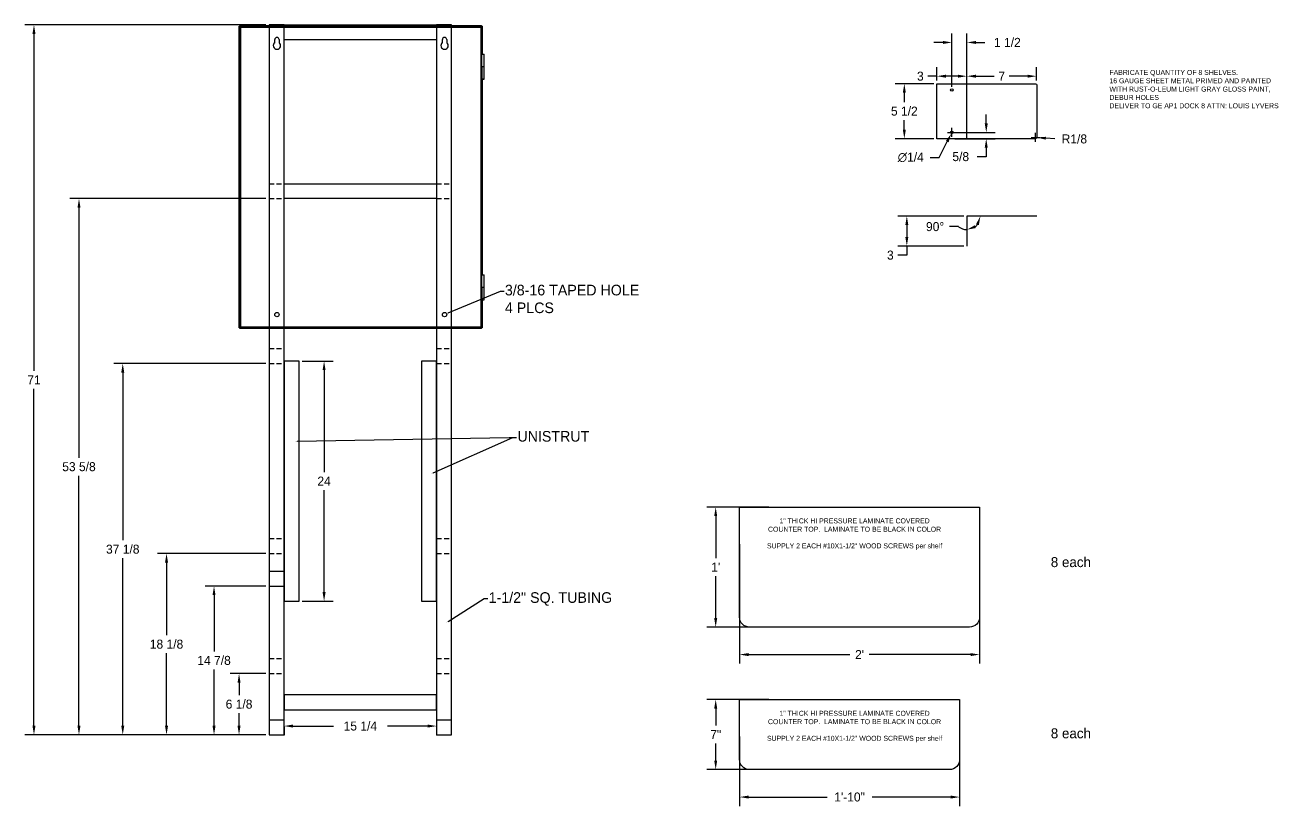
# Model space of a CAD drawing. Header units: inches. Extents: x -342 to -142, y -49 to 53.
# Drawn here: x -266.3 to -141.5, y -42.5 to 35.6 of the extents above; entities that cross this region are included whole.
import ezdxf
from ezdxf import colors
from ezdxf.entities.mleader import LeaderData, LeaderLine
from ezdxf.math import Vec2, Vec3

# ---------------------------------------------------------------- set-up
doc = ezdxf.new("R2010")
doc.units = ezdxf.units.IN
doc.header["$MEASUREMENT"] = 0
doc.linetypes.add('DASHED', pattern=[0.75, 0.5, -0.25])
doc.layers.get('DEFPOINTS').update_dxf_attribs({"linetype": 'CONTINUOUS'})
for name, color, linetype in [('CABINET', 6, 'CONTINUOUS'), ('COM43429', 7, 'CONTINUOUS'), ('COM43482', 7, 'CONTINUOUS'), ('COM48676', 7, 'CONTINUOUS'), ('DASH', 3, 'DASHED'), ('HNG10680', 7, 'CONTINUOUS'), ('HNG10680-FM', 7, 'CONTINUOUS'), ('SCS18593', 7, 'CONTINUOUS'), ('WIRE', 1, 'CONTINUOUS')]:
    doc.layers.add(name, color=color, linetype=linetype)
doc.dimstyles.get("Standard").update_dxf_attribs({"dimtxt": 0.18, "dimasz": 0.18, "dimexe": 0.18, "dimexo": 0.0625, "dimgap": 0.09, "dimtad": 0, "dimtih": 1, "dimtoh": 1, "dimdec": 4, "dimzin": 0, "dimdsep": 46, "dimtxsty": 'Standard', "dimcen": 0.09, "dimadec": 0, "dimazin": 0, "dimtfac": 1, "dimtdec": 4, "dimtofl": 0, "dimtmove": 0, "dimatfit": 3, "dimfxl": 1, "dimtolj": 1, "dimtzin": 0, "dimarcsym": 0})

# ---------------------------------------------------------------- blocks, each defined once
blk = doc.blocks.new('*D7')
at = {"layer": 'CABINET', "color": 0, "lineweight": -2}
for p, q in [((-238.5625, 2), (-235.475, 2)), ((-236.375, 1.1), (-236.375, -9.1)), ((-236.375, -21.1), (-236.375, -10.9)), ((-238.5625, -22), (-235.475, -22))]:
    blk.add_line(p, q, dxfattribs=at)
at = {"layer": 'CABINET', "color": 0}
for points in [[(-236.525, 1.1), (-236.225, 1.1), (-236.375, 2)], [(-236.525, -21.1), (-236.225, -21.1), (-236.375, -22)]]:
    blk.add_solid(points, dxfattribs=at)
at = {"layer": 'DEFPOINTS', "color": 0}
for p in [(-238.875, 2), (-238.875, -22), (-236.375, -22)]:
    blk.add_point(p, dxfattribs=at)
at = {"layer": 'CABINET', "color": 0, "insert": (-236.375, -10), "char_height": 0.9, "attachment_point": 5}
blk.add_mtext('\\A1;24', dxfattribs=at)
blk = doc.blocks.new('*D8')
at = {"layer": 'CABINET', "color": 0, "lineweight": -2}
for p, q in [((-240.375, -34.5625), (-240.375, -35.4)), ((-239.475, -34.5), (-235.45, -34.5)), ((-226.025, -34.5), (-230.05, -34.5)), ((-225.125, -34.5625), (-225.125, -35.4))]:
    blk.add_line(p, q, dxfattribs=at)
at = {"layer": 'CABINET', "color": 0}
for points in [[(-239.475, -34.35), (-239.475, -34.65), (-240.375, -34.5)], [(-226.025, -34.35), (-226.025, -34.65), (-225.125, -34.5)]]:
    blk.add_solid(points, dxfattribs=at)
at = {"layer": 'DEFPOINTS', "color": 0}
for p in [(-240.375, -34.25), (-225.125, -34.25), (-225.125, -34.5)]:
    blk.add_point(p, dxfattribs=at)
at = {"layer": 'CABINET', "color": 0, "insert": (-232.75, -34.5), "char_height": 0.9, "attachment_point": 5}
blk.add_mtext('\\A1;15 1/4', dxfattribs=at)
blk = doc.blocks.new('*D9')
at = {"layer": 'CABINET', "color": 0, "lineweight": -2}
for p, q in [((-242.1875, -29.25), (-245.775, -29.25)), ((-244.875, -30.15), (-244.875, -31.4125)), ((-244.875, -34.475), (-244.875, -33.2125)), ((-242.1875, -35.375), (-245.775, -35.375))]:
    blk.add_line(p, q, dxfattribs=at)
at = {"layer": 'CABINET', "color": 0}
for points in [[(-245.025, -30.15), (-244.725, -30.15), (-244.875, -29.25)], [(-245.025, -34.475), (-244.725, -34.475), (-244.875, -35.375)]]:
    blk.add_solid(points, dxfattribs=at)
at = {"layer": 'DEFPOINTS', "color": 0}
for p in [(-244.875, -29.25), (-241.875, -29.25), (-241.875, -35.375)]:
    blk.add_point(p, dxfattribs=at)
at = {"layer": 'CABINET', "color": 0, "insert": (-244.875, -32.3125), "char_height": 0.9, "attachment_point": 5}
blk.add_mtext('\\A1;6 1/8', dxfattribs=at)
blk = doc.blocks.new('*D10')
at = {"layer": 'CABINET', "color": 0, "lineweight": -2}
for p, q in [((-242.1875, -20.5), (-248.275, -20.5)), ((-247.375, -21.4), (-247.375, -27.0375)), ((-247.375, -34.475), (-247.375, -28.8375)), ((-242.1875, -35.375), (-248.275, -35.375))]:
    blk.add_line(p, q, dxfattribs=at)
at = {"layer": 'CABINET', "color": 0}
for points in [[(-247.525, -21.4), (-247.225, -21.4), (-247.375, -20.5)], [(-247.525, -34.475), (-247.225, -34.475), (-247.375, -35.375)]]:
    blk.add_solid(points, dxfattribs=at)
at = {"layer": 'DEFPOINTS', "color": 0}
for p in [(-247.375, -20.5), (-241.875, -20.5), (-241.875, -35.375)]:
    blk.add_point(p, dxfattribs=at)
at = {"layer": 'CABINET', "color": 0, "insert": (-247.375, -27.9375), "char_height": 0.9, "attachment_point": 5}
blk.add_mtext('\\A1;14 7/8', dxfattribs=at)
blk = doc.blocks.new('*D11')
at = {"layer": 'CABINET', "color": 0, "lineweight": -2}
for p, q in [((-242.1875, -17.25), (-253.025, -17.25)), ((-252.125, -18.15), (-252.125, -25.4125)), ((-252.125, -34.475), (-252.125, -27.2125)), ((-242.1875, -35.375), (-253.025, -35.375))]:
    blk.add_line(p, q, dxfattribs=at)
at = {"layer": 'CABINET', "color": 0}
for points in [[(-252.275, -18.15), (-251.975, -18.15), (-252.125, -17.25)], [(-252.275, -34.475), (-251.975, -34.475), (-252.125, -35.375)]]:
    blk.add_solid(points, dxfattribs=at)
at = {"layer": 'DEFPOINTS', "color": 0}
for p in [(-252.125, -17.25), (-241.875, -17.25), (-241.875, -35.375)]:
    blk.add_point(p, dxfattribs=at)
at = {"layer": 'CABINET', "color": 0, "insert": (-252.125, -26.3125), "char_height": 0.9, "attachment_point": 5}
blk.add_mtext('\\A1;18 1/8', dxfattribs=at)
blk = doc.blocks.new('*D12')
at = {"layer": 'CABINET', "color": 0, "lineweight": -2}
for p, q in [((-242.1875, 1.75), (-257.4, 1.75)), ((-256.5, 0.85), (-256.5, -15.9125)), ((-256.5, -34.475), (-256.5, -17.7125)), ((-242.1875, -35.375), (-257.4, -35.375))]:
    blk.add_line(p, q, dxfattribs=at)
at = {"layer": 'CABINET', "color": 0}
for points in [[(-256.65, 0.85), (-256.35, 0.85), (-256.5, 1.75)], [(-256.65, -34.475), (-256.35, -34.475), (-256.5, -35.375)]]:
    blk.add_solid(points, dxfattribs=at)
at = {"layer": 'DEFPOINTS', "color": 0}
for p in [(-256.5, 1.75), (-241.875, 1.75), (-241.875, -35.375)]:
    blk.add_point(p, dxfattribs=at)
at = {"layer": 'CABINET', "color": 0, "insert": (-256.5, -16.8125), "char_height": 0.9, "attachment_point": 5}
blk.add_mtext('\\A1;37 1/8', dxfattribs=at)
blk = doc.blocks.new('*D13')
at = {"layer": 'CABINET', "color": 0, "lineweight": -2}
for p, q in [((-242.1875, 18.25), (-261.775, 18.25)), ((-260.875, 17.35), (-260.875, -7.6625)), ((-260.875, -34.475), (-260.875, -9.4625)), ((-242.1875, -35.375), (-261.775, -35.375))]:
    blk.add_line(p, q, dxfattribs=at)
at = {"layer": 'CABINET', "color": 0}
for points in [[(-261.025, 17.35), (-260.725, 17.35), (-260.875, 18.25)], [(-261.025, -34.475), (-260.725, -34.475), (-260.875, -35.375)]]:
    blk.add_solid(points, dxfattribs=at)
at = {"layer": 'DEFPOINTS', "color": 0}
for p in [(-260.875, 18.25), (-241.875, 18.25), (-241.875, -35.375)]:
    blk.add_point(p, dxfattribs=at)
at = {"layer": 'CABINET', "color": 0, "insert": (-260.875, -8.5625), "char_height": 0.9, "attachment_point": 5}
blk.add_mtext('\\A1;53 5/8', dxfattribs=at)
blk = doc.blocks.new('*D14')
at = {"layer": 'CABINET', "color": 0, "lineweight": -2}
for p, q in [((-242.1875, 35.625), (-266.275, 35.625)), ((-265.375, 34.725), (-265.375, 1.025)), ((-265.375, -34.475), (-265.375, -0.775)), ((-242.1875, -35.375), (-266.275, -35.375))]:
    blk.add_line(p, q, dxfattribs=at)
at = {"layer": 'CABINET', "color": 0}
for points in [[(-265.525, 34.725), (-265.225, 34.725), (-265.375, 35.625)], [(-265.525, -34.475), (-265.225, -34.475), (-265.375, -35.375)]]:
    blk.add_solid(points, dxfattribs=at)
at = {"layer": 'DEFPOINTS', "color": 0}
for p in [(-265.375, 35.625), (-241.875, 35.625), (-241.875, -35.375)]:
    blk.add_point(p, dxfattribs=at)
at = {"layer": 'CABINET', "color": 0, "insert": (-265.375, 0.125), "char_height": 0.9, "attachment_point": 5}
blk.add_mtext('\\A1;71', dxfattribs=at)
blk = doc.blocks.new('*D20')
at = {"layer": 'DEFPOINTS', "color": 0}
for p in [(-191.6, -31.85), (-197.23, -38.85), (-191.6, -38.85)]:
    blk.add_point(p, dxfattribs=at)
at = {"layer": 'WIRE', "color": 0, "lineweight": -2}
for p, q in [((-191.91, -31.85), (-198.13, -31.85)), ((-197.23, -32.75), (-197.23, -34.45)), ((-197.23, -37.95), (-197.23, -36.25)), ((-191.91, -38.85), (-198.13, -38.85))]:
    blk.add_line(p, q, dxfattribs=at)
at = {"layer": 'WIRE', "color": 0}
for points in [[(-197.38, -32.75), (-197.08, -32.75), (-197.23, -31.85)], [(-197.38, -37.95), (-197.08, -37.95), (-197.23, -38.85)]]:
    blk.add_solid(points, dxfattribs=at)
at = {"layer": 'WIRE', "color": 0, "insert": (-197.23, -35.35), "char_height": 0.9, "attachment_point": 5}
blk.add_mtext('\\A1;7"', dxfattribs=at)
blk = doc.blocks.new('*D21')
at = {"layer": 'DEFPOINTS', "color": 0}
for p in [(-194.85, -35.23), (-172.85, -35.23), (-172.85, -41.6)]:
    blk.add_point(p, dxfattribs=at)
at = {"layer": 'WIRE', "color": 0, "lineweight": -2}
for p, q in [((-194.85, -35.54), (-194.85, -42.5)), ((-172.85, -35.54), (-172.85, -42.5)), ((-193.95, -41.6), (-186.1, -41.6)), ((-173.75, -41.6), (-181.6, -41.6))]:
    blk.add_line(p, q, dxfattribs=at)
at = {"layer": 'WIRE', "color": 0}
for points in [[(-193.95, -41.45), (-193.95, -41.75), (-194.85, -41.6)], [(-173.75, -41.45), (-173.75, -41.75), (-172.85, -41.6)]]:
    blk.add_solid(points, dxfattribs=at)
at = {"layer": 'WIRE', "color": 0, "insert": (-183.85, -41.6), "char_height": 0.9, "attachment_point": 5}
blk.add_mtext('\\A1;1\'-10"', dxfattribs=at)
blk = doc.blocks.new('*D22')
at = {"layer": 'DEFPOINTS', "color": 0}
for p in [(-191.6, -12.6), (-197.23, -24.6), (-191.6, -24.6)]:
    blk.add_point(p, dxfattribs=at)
at = {"layer": 'WIRE', "color": 0, "lineweight": -2}
for p, q in [((-191.91, -12.6), (-198.13, -12.6)), ((-197.23, -13.5), (-197.23, -17.7)), ((-197.23, -23.7), (-197.23, -19.5)), ((-191.91, -24.6), (-198.13, -24.6))]:
    blk.add_line(p, q, dxfattribs=at)
at = {"layer": 'WIRE', "color": 0}
for points in [[(-197.38, -13.5), (-197.08, -13.5), (-197.23, -12.6)], [(-197.38, -23.7), (-197.08, -23.7), (-197.23, -24.6)]]:
    blk.add_solid(points, dxfattribs=at)
at = {"layer": 'WIRE', "color": 0, "insert": (-197.23, -18.6), "char_height": 0.9, "attachment_point": 5}
blk.add_mtext("\\A1;1'", dxfattribs=at)
blk = doc.blocks.new('*D23')
at = {"layer": 'DEFPOINTS', "color": 0}
for p in [(-194.85, -15.98), (-170.85, -15.98), (-170.85, -27.35)]:
    blk.add_point(p, dxfattribs=at)
at = {"layer": 'WIRE', "color": 0, "lineweight": -2}
for p, q in [((-194.85, -16.29), (-194.85, -28.25)), ((-170.85, -16.29), (-170.85, -28.25)), ((-193.95, -27.35), (-183.83, -27.35)), ((-171.75, -27.35), (-181.88, -27.35))]:
    blk.add_line(p, q, dxfattribs=at)
at = {"layer": 'WIRE', "color": 0}
for points in [[(-193.95, -27.2), (-193.95, -27.5), (-194.85, -27.35)], [(-171.75, -27.2), (-171.75, -27.5), (-170.85, -27.35)]]:
    blk.add_solid(points, dxfattribs=at)
at = {"layer": 'WIRE', "color": 0, "insert": (-182.85, -27.35), "char_height": 0.9, "attachment_point": 5}
blk.add_mtext("\\A1;2'", dxfattribs=at)
blk = doc.blocks.new('*D24')
at = {"layer": 'CABINET', "color": 0, "lineweight": -2}
for p, q in [((-172.12, 30.06), (-172.12, 31.4)), ((-165.16, 30.06), (-165.16, 31.4)), ((-171.22, 30.5), (-169.39, 30.5)), ((-166.06, 30.5), (-167.89, 30.5))]:
    blk.add_line(p, q, dxfattribs=at)
at = {"layer": 'CABINET', "color": 0}
for points in [[(-171.22, 30.65), (-171.22, 30.35), (-172.12, 30.5)], [(-166.06, 30.65), (-166.06, 30.35), (-165.16, 30.5)]]:
    blk.add_solid(points, dxfattribs=at)
at = {"layer": 'DEFPOINTS', "color": 0}
for p in [(-165.16, 30.5), (-172.12, 29.75), (-165.16, 29.75)]:
    blk.add_point(p, dxfattribs=at)
at = {"layer": 'CABINET', "color": 0, "insert": (-168.64, 30.5), "char_height": 0.9, "attachment_point": 5}
blk.add_mtext('\\A1;7', dxfattribs=at)
blk = doc.blocks.new('*D25')
at = {"layer": 'CABINET', "color": 0, "lineweight": -2}
for p, q in [((-175.125, 30.0625), (-175.125, 31.4)), ((-172.125, 30.0625), (-172.125, 31.4)), ((-175.125, 30.5), (-176.025, 30.5)), ((-173.025, 30.5), (-174.225, 30.5))]:
    blk.add_line(p, q, dxfattribs=at)
at = {"layer": 'CABINET', "color": 0}
for points in [[(-174.225, 30.65), (-174.225, 30.35), (-175.125, 30.5)], [(-173.025, 30.65), (-173.025, 30.35), (-172.125, 30.5)]]:
    blk.add_solid(points, dxfattribs=at)
at = {"layer": 'DEFPOINTS', "color": 0}
for p in [(-175.125, 30.5), (-175.125, 29.75), (-172.125, 29.75)]:
    blk.add_point(p, dxfattribs=at)
at = {"layer": 'CABINET', "color": 0, "insert": (-176.775, 30.5), "char_height": 0.9, "attachment_point": 5}
blk.add_mtext('\\A1;3', dxfattribs=at)
blk = doc.blocks.new('*D26')
at = {"layer": 'CABINET', "color": 0, "lineweight": -2}
for p, q in [((-175.4375, 29.75), (-179.275, 29.75)), ((-178.375, 28.85), (-178.375, 27.9)), ((-178.375, 25.15), (-178.375, 26.1)), ((-175.4375, 24.25), (-179.275, 24.25))]:
    blk.add_line(p, q, dxfattribs=at)
at = {"layer": 'CABINET', "color": 0}
for points in [[(-178.525, 28.85), (-178.225, 28.85), (-178.375, 29.75)], [(-178.525, 25.15), (-178.225, 25.15), (-178.375, 24.25)]]:
    blk.add_solid(points, dxfattribs=at)
at = {"layer": 'DEFPOINTS', "color": 0}
for p in [(-175.125, 29.75), (-178.375, 24.25), (-175.125, 24.25)]:
    blk.add_point(p, dxfattribs=at)
at = {"layer": 'CABINET', "color": 0, "insert": (-178.375, 27), "char_height": 0.9, "attachment_point": 5}
blk.add_mtext('\\A1;5 1/2', dxfattribs=at)
blk = doc.blocks.new('*D27')
at = {"layer": 'CABINET', "color": 0, "lineweight": -2}
blk.add_line((-172.97, 15.45), (-173.87, 15.45), dxfattribs=at)
for start, end in [(231.1199, 270), (308.8801, 321.1199)]:
    blk.add_arc((-172.12, 16.5), 1.35, start, end, dxfattribs=at)
at = {"layer": 'CABINET', "color": 0}
for points in [[(-171.21, 15.7), (-170.93, 15.6), (-170.77, 16.5)], [(-171.23, 15.31), (-171.33, 15.59), (-172.12, 15.15)]]:
    blk.add_solid(points, dxfattribs=at)
at = {"layer": 'DEFPOINTS', "color": 0}
for p in [(-172.12, 16.5), (-172.12, 16.5), (-165.12, 16.5), (-170.95, 15.82), (-172.12, 13.5)]:
    blk.add_point(p, dxfattribs=at)
at = {"layer": 'CABINET', "color": 0, "insert": (-175.3, 15.45), "char_height": 0.9, "attachment_point": 5}
blk.add_mtext('\\A1;90°', dxfattribs=at)
blk = doc.blocks.new('*D28')
at = {"layer": 'CABINET', "color": 0, "lineweight": -2}
for p, q in [((-165.7, 24.38), (-164.8, 24.38)), ((-165.25, 23.93), (-165.25, 24.83)), ((-163.33, 24.22), (-164.23, 24.29))]:
    blk.add_line(p, q, dxfattribs=at)
at = {"layer": 'CABINET', "color": 0}
blk.add_solid([(-164.22, 24.44), (-164.24, 24.15), (-165.13, 24.37)], dxfattribs=at)
at = {"layer": 'DEFPOINTS', "color": 0}
for p in [(-165.25, 24.38), (-165.13, 24.37)]:
    blk.add_point(p, dxfattribs=at)
at = {"layer": 'CABINET', "color": 0, "insert": (-161.38, 24.22), "char_height": 0.9, "attachment_point": 5}
blk.add_mtext('\\A1;R1/8', dxfattribs=at)
blk = doc.blocks.new('*D29')
at = {"layer": 'CABINET', "color": 0, "lineweight": -2}
for p, q in [((-173.62, 24.42), (-173.62, 25.33)), ((-174.88, 22.38), (-174.08, 23.96)), ((-174.07, 24.88), (-173.18, 24.88)), ((-175.78, 22.38), (-174.88, 22.38))]:
    blk.add_line(p, q, dxfattribs=at)
at = {"layer": 'CABINET', "color": 0}
blk.add_solid([(-174.22, 24.03), (-173.95, 23.89), (-173.68, 24.76)], dxfattribs=at)
at = {"layer": 'DEFPOINTS', "color": 0}
for p in [(-173.57, 24.99), (-173.68, 24.76)]:
    blk.add_point(p, dxfattribs=at)
at = {"layer": 'CABINET', "color": 0, "insert": (-177.73, 22.38), "char_height": 0.9, "attachment_point": 5}
blk.add_mtext('\\A1;∅1/4', dxfattribs=at)
blk = doc.blocks.new('*D31')
at = {"layer": 'CABINET', "color": 0, "lineweight": -2}
for p, q in [((-170.1875, 25.775), (-170.1875, 26.675)), ((-173.3125, 24.875), (-169.2875, 24.875)), ((-173.3125, 24.25), (-169.2875, 24.25)), ((-170.1875, 23.35), (-170.1875, 22.45)), ((-170.1875, 22.45), (-171.0875, 22.45))]:
    blk.add_line(p, q, dxfattribs=at)
at = {"layer": 'CABINET', "color": 0}
for points in [[(-170.3375, 25.775), (-170.0375, 25.775), (-170.1875, 24.875)], [(-170.3375, 23.35), (-170.0375, 23.35), (-170.1875, 24.25)]]:
    blk.add_solid(points, dxfattribs=at)
at = {"layer": 'DEFPOINTS', "color": 0}
for p in [(-173.625, 24.875), (-173.625, 24.25), (-170.1875, 24.25)]:
    blk.add_point(p, dxfattribs=at)
at = {"layer": 'CABINET', "color": 0, "insert": (-172.7375, 22.45), "char_height": 0.9, "attachment_point": 5}
blk.add_mtext('\\A1;5/8', dxfattribs=at)
blk = doc.blocks.new('*D32')
at = {"layer": 'CABINET', "color": 0, "lineweight": -2}
for p, q in [((-174.525, 33.875), (-175.425, 33.875)), ((-173.625, 29.4375), (-173.625, 34.775)), ((-172.125, 29.4375), (-172.125, 34.775)), ((-171.225, 33.875), (-170.325, 33.875))]:
    blk.add_line(p, q, dxfattribs=at)
at = {"layer": 'CABINET', "color": 0}
for points in [[(-174.525, 34.025), (-174.525, 33.725), (-173.625, 33.875)], [(-171.225, 34.025), (-171.225, 33.725), (-172.125, 33.875)]]:
    blk.add_solid(points, dxfattribs=at)
at = {"layer": 'DEFPOINTS', "color": 0}
for p in [(-172.125, 33.875), (-173.625, 29.125), (-172.125, 29.125)]:
    blk.add_point(p, dxfattribs=at)
at = {"layer": 'CABINET', "color": 0, "insert": (-168.075, 33.875), "char_height": 0.9, "attachment_point": 5}
blk.add_mtext('\\A1;1 1/2', dxfattribs=at)
blk = doc.blocks.new('*D33')
at = {"layer": 'CABINET', "color": 0, "lineweight": -2}
for p, q in [((-172.4375, 16.5), (-179.025, 16.5)), ((-178.125, 15.6), (-178.125, 14.4)), ((-172.4375, 13.5), (-179.025, 13.5)), ((-178.125, 12.6), (-179.025, 12.6)), ((-178.125, 13.5), (-178.125, 12.6))]:
    blk.add_line(p, q, dxfattribs=at)
at = {"layer": 'CABINET', "color": 0}
for points in [[(-178.275, 15.6), (-177.975, 15.6), (-178.125, 16.5)], [(-178.275, 14.4), (-177.975, 14.4), (-178.125, 13.5)]]:
    blk.add_solid(points, dxfattribs=at)
at = {"layer": 'DEFPOINTS', "color": 0}
for p in [(-172.125, 16.5), (-178.125, 13.5), (-172.125, 13.5)]:
    blk.add_point(p, dxfattribs=at)
at = {"layer": 'CABINET', "color": 0, "insert": (-179.775, 12.6), "char_height": 0.9, "attachment_point": 5}
blk.add_mtext('\\A1;3', dxfattribs=at)

msp = doc.modelspace()

# ---------------------------------------------------------------- linework, layer by layer
at = {"layer": 'CABINET'}
for p, q in [((-172.125, 24.25), (-172.125, 29.75)), ((-165.125, 16.5), (-172.125, 16.5)), ((-172.125, 16.5), (-172.125, 13.5)), ((-241.875, -19), (-240.375, -19)), ((-241.875, -20.5), (-240.375, -20.5)), ((-241.875, -33.875), (-240.375, -33.875)), ((-225.125, -33.875), (-223.625, -33.875))]:
    msp.add_line(p, q, dxfattribs=at)
for points in [[(-241.875, -35.375), (-240.375, -35.375), (-240.375, 35.625), (-241.875, 35.625)], [(-240.375, 35.625), (-225.125, 35.625), (-225.125, 34.125), (-240.375, 34.125)], [(-225.125, -35.375), (-223.625, -35.375), (-223.625, 35.625), (-225.125, 35.625)], [(-240.375, 19.75), (-225.125, 19.75), (-225.125, 18.25), (-240.375, 18.25)], [(-240.375, -22), (-238.875, -22), (-238.875, 2), (-240.375, 2)], [(-226.625, -22), (-225.125, -22), (-225.125, 2), (-226.625, 2)], [(-240.375, -32.875), (-225.125, -32.875), (-225.125, -31.375), (-240.375, -31.375)]]:
    msp.add_lwpolyline(points, close=True, dxfattribs=at)
msp.add_lwpolyline([(-175.125, 29.75), (-165.25, 29.75, -0.41421356), (-165.125, 29.625), (-165.125, 24.375, -0.41421356), (-165.25, 24.25), (-175.125, 24.25)], format="xyb", close=True, dxfattribs=at)
for centre in [(-173.625, 29.125), (-173.625, 24.875)]:
    msp.add_circle(centre, 0.125, dxfattribs=at)
at = {"layer": 'COM43429', "color": 7, "linetype": 'Continuous'}
for p, q in [((-244.8029, 35.49), (-244.803, 35.49)), ((-244.803, 35.49), (-244.803, 35.4899)), ((-244.053, 35.49), (-244.053, 35.406)), ((-244.71, 34.74), (-244.803, 34.74)), ((-244.71, 6.072), (-244.803, 6.072)), ((-244.803, 5.3221), (-244.803, 5.322)), ((-244.8029, 5.322), (-244.803, 5.322)), ((-244.053, 5.406), (-244.053, 5.322))]:
    msp.add_line(p, q, dxfattribs=at)
at = {"layer": 'COM43482', "color": 7, "linetype": 'Continuous'}
for p, q in [((-244.875, 35.4899), (-244.803, 35.4899)), ((-244.875, 5.3221), (-244.875, 35.4899)), ((-244.803, 5.3221), (-244.803, 35.4899)), ((-244.8029, 35.562), (-244.8029, 35.49)), ((-244.8029, 35.562), (-220.6351, 35.562)), ((-244.8029, 35.49), (-220.6351, 35.49)), ((-220.6351, 35.49), (-220.671, 35.454)), ((-220.635, 35.4899), (-220.671, 35.454)), ((-220.6351, 35.562), (-220.6351, 35.49)), ((-220.635, 35.4899), (-220.635, 32.9955)), ((-220.563, 35.4899), (-220.635, 35.4899)), ((-220.563, 35.4899), (-220.563, 32.687)), ((-220.635, 32.7235), (-220.635, 32.6872)), ((-220.635, 30.187), (-220.635, 10.625)), ((-220.563, 30.187), (-220.563, 10.625)), ((-220.635, 8.1247), (-220.635, 5.3221)), ((-220.563, 8.1247), (-220.563, 5.3221)), ((-244.875, 5.3221), (-244.803, 5.3221)), ((-220.6351, 5.322), (-244.8029, 5.322)), ((-244.8029, 5.25), (-244.8029, 5.322)), ((-220.6351, 5.25), (-244.8029, 5.25)), ((-220.635, 5.3221), (-220.671, 5.358)), ((-220.6351, 5.322), (-220.671, 5.358)), ((-220.6351, 5.25), (-220.6351, 5.322)), ((-220.563, 5.3221), (-220.635, 5.3221))]:
    msp.add_line(p, q, dxfattribs=at)
at = {"layer": 'COM48676', "color": 7, "linetype": 'Continuous'}
for p, q in [((-244.71, 35.298), (-244.71, 35.406)), ((-244.71, 35.406), (-220.71, 35.406)), ((-244.71, 5.514), (-244.71, 35.298)), ((-220.71, 35.406), (-220.71, 35.298)), ((-220.71, 35.298), (-220.71, 5.514)), ((-241.3038, 33.8489), (-241.3038, 34.156)), ((-240.8663, 34.156), (-240.8663, 33.8489)), ((-224.5538, 33.8489), (-224.5538, 34.156)), ((-224.1163, 34.156), (-224.1163, 33.8489)), ((-244.71, 5.406), (-244.71, 5.514)), ((-220.71, 5.406), (-244.71, 5.406)), ((-220.71, 5.514), (-220.71, 5.406))]:
    msp.add_line(p, q, dxfattribs=at)
for centre in [(-241.085, 6.656), (-224.335, 6.656)]:
    msp.add_circle(centre, 0.2188, dxfattribs=at)
for centre, radius, start, end in [((-241.085, 33.5542), 0.367, 126.587452, 53.412548), ((-241.085, 34.156), 0.2188, 0, 180), ((-224.335, 33.5542), 0.367, 126.587452, 53.412548), ((-224.335, 34.156), 0.2188, 0, 180)]:
    msp.add_arc(centre, radius, start, end, dxfattribs=at)
at = {"layer": 'DASH'}
for p, q in [((-241.875, 19.75), (-240.375, 19.75)), ((-225.125, 19.75), (-223.625, 19.75)), ((-241.875, 18.25), (-240.375, 18.25)), ((-225.125, 18.25), (-223.625, 18.25)), ((-241.875, 3.25), (-240.375, 3.25)), ((-225.125, 3.25), (-223.625, 3.25)), ((-241.875, 1.75), (-240.375, 1.75)), ((-225.125, 1.75), (-223.625, 1.75)), ((-241.875, -15.75), (-240.375, -15.75)), ((-225.125, -15.75), (-223.625, -15.75)), ((-241.875, -17.25), (-240.375, -17.25)), ((-225.125, -17.25), (-223.625, -17.25)), ((-241.875, -27.75), (-240.375, -27.75)), ((-225.125, -27.75), (-223.625, -27.75)), ((-241.875, -29.25), (-240.375, -29.25)), ((-225.125, -29.25), (-223.625, -29.25))]:
    msp.add_line(p, q, dxfattribs=at)
at = {"layer": 'HNG10680', "color": 7, "linetype": 'Continuous'}
for p, q in [((-220.635, 32.687), (-220.3725, 32.687)), ((-220.3725, 31.437), (-220.3725, 32.687)), ((-220.3725, 31.437), (-220.635, 31.437)), ((-220.635, 30.187), (-220.71, 30.187)), ((-220.635, 30.217), (-220.62, 30.217)), ((-220.635, 30.217), (-220.62, 30.202)), ((-220.635, 30.187), (-220.635, 30.1872)), ((-220.6053, 30.1872), (-220.605, 30.187)), ((-220.4775, 30.187), (-220.605, 30.187)), ((-220.4775, 30.187), (-220.4773, 30.1872)), ((-220.71, 10.625), (-220.3725, 10.625)), ((-220.3725, 9.375), (-220.3725, 10.625)), ((-220.3725, 9.375), (-220.635, 9.375)), ((-220.4475, 9.3747), (-220.4475, 9.375)), ((-220.635, 8.155), (-220.62, 8.155)), ((-220.635, 8.155), (-220.62, 8.14))]:
    msp.add_line(p, q, dxfattribs=at)
at = {"layer": 'HNG10680-FM', "color": 7, "linetype": 'Continuous'}
for p, q in [((-220.635, 32.6872), (-220.71, 32.6872)), ((-220.635, 32.6872), (-220.635, 30.1872)), ((-220.62, 31.4372), (-220.62, 30.1872)), ((-220.3725, 31.4372), (-220.62, 31.4372)), ((-220.3725, 30.1872), (-220.3725, 31.4372)), ((-220.635, 30.1872), (-220.71, 30.1872)), ((-220.62, 30.1872), (-220.635, 30.1872)), ((-220.62, 30.1872), (-220.3725, 30.1872)), ((-220.635, 10.6247), (-220.71, 10.6247)), ((-220.635, 10.6247), (-220.635, 8.1247)), ((-220.62, 9.3747), (-220.62, 8.1247)), ((-220.3725, 9.3747), (-220.62, 9.3747)), ((-220.3725, 8.1247), (-220.3725, 9.3747)), ((-220.635, 8.1247), (-220.71, 8.1247)), ((-220.62, 8.1247), (-220.635, 8.1247)), ((-220.62, 8.1247), (-220.3725, 8.1247))]:
    msp.add_line(p, q, dxfattribs=at)
at = {"layer": 'SCS18593', "color": 7, "linetype": 'Continuous'}
for p, q in [((-220.6655, 33.0175), (-220.6761, 33.0175)), ((-220.6761, 32.7015), (-220.6655, 32.7015)), ((-220.6123, 32.9595), (-220.6115, 32.9595)), ((-220.6, 32.8785), (-220.6123, 32.8785)), ((-220.6123, 32.8405), (-220.6, 32.8405)), ((-220.6123, 32.7595), (-220.6115, 32.7595)), ((-220.6, 32.9011), (-220.6, 32.8785)), ((-220.6, 32.8405), (-220.6, 32.8179))]:
    msp.add_line(p, q, dxfattribs=at)
for centre, radius, start, end in [((-220.6761, 32.9836), 0.0339, 90, 180), ((-220.6761, 32.7354), 0.0339, 180, 270), ((-220.6655, 33.0023), 0.0152, 54.787523, 90), ((-220.6655, 32.7167), 0.0152, 270, 305.212477), ((-220.734, 32.9052), 0.134, 23.88733, 54.787523), ((-220.734, 32.8138), 0.134, 305.212477, 336.130716)]:
    msp.add_arc(centre, radius, start, end, dxfattribs=at)
for points, knots in [([(-220.6123, 32.9595), (-220.6081, 32.9501), (-220.6049, 32.9404), (-220.6026, 32.9291), (-220.6024, 32.9278), (-220.6019, 32.9253), (-220.6017, 32.9239), (-220.6012, 32.9203), (-220.6009, 32.9179), (-220.6002, 32.9107), (-220.6, 32.9059), (-220.6, 32.9011)], [0, 0, 0, 0, 0.5, 0.5, 0.5625, 0.5625, 0.625, 0.625, 0.75, 0.75, 1, 1, 1, 1]), ([(-220.6123, 32.8785), (-220.6118, 32.8722), (-220.6115, 32.8658), (-220.6115, 32.8531), (-220.6118, 32.8468), (-220.6123, 32.8405)], [0, 0, 0, 0, 0.5, 0.5, 1, 1, 1, 1]), ([(-220.6, 32.8179), (-220.6, 32.8077), (-220.601, 32.7974), (-220.6051, 32.778), (-220.6082, 32.7686), (-220.6123, 32.7595)], [0, 0, 0, 0, 0.5, 0.5, 1, 1, 1, 1])]:
    msp.add_open_spline(points, degree=3, knots=knots, dxfattribs=at)
at = {"layer": 'WIRE'}
for points in [[(-194.85, -12.6), (-170.85, -12.6), (-170.85, -23.6, -0.41421356), (-171.85, -24.6), (-193.85, -24.6, -0.41421356), (-194.85, -23.6)], [(-194.85, -31.85), (-172.85, -31.85), (-172.85, -37.85, -0.41421356), (-173.85, -38.85), (-193.85, -38.85, -0.41421356), (-194.85, -37.85)]]:
    msp.add_lwpolyline(points, format="xyb", close=True, dxfattribs=at)

# ---------------------------------------------------------------- texts
at = {"layer": 'CABINET', "insert": (-157.875, 31.125), "char_height": 0.5, "attachment_point": 1}
msp.add_mtext_dynamic_manual_height_columns('FABRICATE QUANTITY OF 8 SHELVES.\\P16 GAUGE SHEET METAL PRIMED AND PAINTED WITH RUST-O-LEUM LIGHT GRAY GLOSS PAINT,  \\PDEBUR HOLES\\PDELIVER TO GE AP1 DOCK 8 ATTN: LOUIS LYVERS', width=16.875, gutter_width=2.5, heights=[0], dxfattribs=at)
at = {"layer": 'WIRE', "width": 17, "attachment_point": 2}
for s, insert, char_height in [('1" THICK HI PRESSURE LAMINATE COVERED COUNTER TOP.  LAMINATE TO BE BLACK IN COLOR\\P\\PSUPPLY 2 EACH #10X1-1/2" WOOD SCREWS per shelf', (-183.35, -13.725), 0.5), ('8 each', (-161.725, -17.6), 1), ('1" THICK HI PRESSURE LAMINATE COVERED COUNTER TOP.  LAMINATE TO BE BLACK IN COLOR\\P\\PSUPPLY 2 EACH #10X1-1/2" WOOD SCREWS per shelf', (-183.35, -32.975), 0.5), ('8 each', (-161.725, -34.725), 1)]:
    msp.add_mtext(s, dxfattribs=dict(at, insert=insert, char_height=char_height))

# ---------------------------------------------------------------- dimensions: what is measured, and where the dimension line sits
at = {"layer": 'CABINET'}
for base, p1, p2, picture, middle in [((-265.375, 35.625), (-241.875, -35.375), (-241.875, 35.625), '*D14', (-265.375, 0.125)), ((-178.375, 24.25), (-175.125, 29.75), (-175.125, 24.25), '*D26', (-178.375, 27)), ((-170.1875, 24.25), (-173.625, 24.875), (-173.625, 24.25), '*D31', (-172.7375, 22.45)), ((-260.875, 18.25), (-241.875, -35.375), (-241.875, 18.25), '*D13', (-260.875, -8.5625)), ((-178.125, 13.5), (-172.125, 16.5), (-172.125, 13.5), '*D33', (-179.775, 12.6)), ((-256.5, 1.75), (-241.875, -35.375), (-241.875, 1.75), '*D12', (-256.5, -16.8125)), ((-236.375, -22), (-238.875, 2), (-238.875, -22), '*D7', (-236.375, -10)), ((-252.125, -17.25), (-241.875, -35.375), (-241.875, -17.25), '*D11', (-252.125, -26.3125)), ((-247.375, -20.5), (-241.875, -35.375), (-241.875, -20.5), '*D10', (-247.375, -27.9375)), ((-244.875, -29.25), (-241.875, -35.375), (-241.875, -29.25), '*D9', (-244.875, -32.3125))]:
    dim = msp.add_linear_dim(base=base, p1=p1, p2=p2, angle=90, dimstyle='Standard', override={"dimscale": 5, "dimdec": 3, "dimlunit": 5, "dimtdec": 3, "dimfrac": 2}, dxfattribs=at)
    dim.commit()
    dim.dimension.update_dxf_attribs({"geometry": picture, "text_midpoint": middle})
for base, p1, p2, picture, middle in [((-172.125, 33.875), (-173.625, 29.125), (-172.125, 29.125), '*D32', (-168.075, 33.875)), ((-175.125, 30.5), (-172.125, 29.75), (-175.125, 29.75), '*D25', (-176.775, 30.5)), ((-165.1616, 30.5), (-172.125, 29.75), (-165.1616, 29.75), '*D24', (-168.6433, 30.5)), ((-225.125, -34.5), (-240.375, -34.25), (-225.125, -34.25), '*D8', (-232.75, -34.5))]:
    dim = msp.add_linear_dim(base=base, p1=p1, p2=p2, dimstyle='Standard', override={"dimscale": 5, "dimdec": 3, "dimlunit": 5, "dimtdec": 3, "dimfrac": 2}, dxfattribs=at)
    dim.commit()
    dim.dimension.update_dxf_attribs({"geometry": picture, "text_midpoint": middle})
dim = msp.add_diameter_dim_2p(p1=(-173.5691, 24.9868), p2=(-173.6809, 24.7632), dimstyle='Standard', override={"dimscale": 5, "dimdec": 3, "dimlunit": 5, "dimtdec": 3, "dimfrac": 2}, dxfattribs=at)
dim.commit()
dim.dimension.update_dxf_attribs({"geometry": '*D29', "text_midpoint": (-177.725, 22.375), "dimtype": 163})
dim = msp.add_radius_dim(center=(-165.25, 24.375), mpoint=(-165.1254, 24.3652), dimstyle='Standard', override={"dimscale": 5, "dimdec": 3, "dimlunit": 5, "dimtdec": 3, "dimfrac": 2}, dxfattribs=at)
dim.commit()
dim.dimension.update_dxf_attribs({"geometry": '*D28', "text_midpoint": (-163.3309, 24.2242)})
dim = msp.add_angular_dim_2l(base=(-170.9541, 15.824), line1=((-165.125, 16.5), (-172.125, 16.5)), line2=((-172.125, 16.5), (-172.125, 13.5)), dimstyle='Standard', override={"dimscale": 5, "dimdec": 3, "dimlunit": 5, "dimtdec": 3, "dimfrac": 2}, dxfattribs=at)
dim.commit()
dim.dimension.update_dxf_attribs({"geometry": '*D27', "text_midpoint": (-175.2987, 15.4475)})
at = {"layer": 'WIRE'}
for base, p1, p2, picture, middle in [((-197.225, -24.6), (-191.6, -12.6), (-191.6, -24.6), '*D22', (-197.225, -18.6)), ((-197.225, -38.85), (-191.6, -31.85), (-191.6, -38.85), '*D20', (-197.225, -35.35))]:
    dim = msp.add_linear_dim(base=base, p1=p1, p2=p2, angle=90, dimstyle='Standard', override={"dimscale": 5, "dimdec": 3, "dimlunit": 4, "dimfrac": 2}, dxfattribs=at)
    dim.commit()
    dim.dimension.update_dxf_attribs({"geometry": picture, "text_midpoint": middle})
for base, p1, p2, picture, middle in [((-170.85, -27.35), (-194.85, -15.975), (-170.85, -15.975), '*D23', (-182.85, -27.35)), ((-172.85, -41.6), (-194.85, -35.225), (-172.85, -35.225), '*D21', (-183.85, -41.6))]:
    dim = msp.add_linear_dim(base=base, p1=p1, p2=p2, dimstyle='Standard', override={"dimscale": 5, "dimdec": 3, "dimlunit": 4, "dimfrac": 2}, dxfattribs=at)
    dim.commit()
    dim.dimension.update_dxf_attribs({"geometry": picture, "text_midpoint": middle})

# ---------------------------------------------------------------- leaders
at = {"layer": 'CABINET'}
ml = msp.add_multileader_mtext('Standard', dxfattribs=at)
ml.set_content('3/8-16 TAPED HOLE\\P4 PLCS', color=256)
ml.set_leader_properties()
ml.build(insert=Vec2(0, 0))
ml.multileader.update_dxf_attribs({"text_right_attachment_type": 6, "dogleg_length": 0.36, "arrow_head_size": 0.18})
ctx = ml.context
ctx.base_point, ctx.char_height, ctx.arrow_head_size, ctx.landing_gap_size, ctx.plane_origin = Vec3(-218.39, 9), 1.0625, 0.18, 0.09, Vec3(-224.125, 6.75)
ctx.right_attachment = 6
notes = []
notes.append((ctx, [(0, (1, 1, 0), (-218.75, 9), (1, 0), 0.36, [(0, [(-224.125, 6.75)], 0, [])])]))
ctx.mtext.insert, ctx.mtext.flow_direction = Vec3(-218.3, 9.6375), 5
ml = msp.add_multileader_mtext('Standard', dxfattribs=at)
ml.set_content('UNISTRUT', color=256)
ml.set_leader_properties()
ml.build(insert=Vec2(0, 0))
ml.multileader.update_dxf_attribs({"text_right_attachment_type": 6, "dogleg_length": 0.36, "arrow_head_size": 0.18})
ctx = ml.context
ctx.base_point, ctx.char_height, ctx.arrow_head_size, ctx.landing_gap_size, ctx.plane_origin = Vec3(-217.14, -5.625), 1.0625, 0.18, 0.09, Vec3(-225.625, -9.25)
ctx.right_attachment = 6
notes.append((ctx, [(0, (1, 1, 0), (-217.5, -5.625), (1, 0), 0.36, [(0, [(-225.625, -9.25)], 0, [])])]))
ctx.mtext.insert, ctx.mtext.flow_direction = Vec3(-217.05, -4.9875), 5
ml = msp.add_multileader_mtext('Standard', dxfattribs=at)
ml.set_content('', color=256)
ml.set_leader_properties()
ml.build(insert=Vec2(0, 0))
ml.multileader.update_dxf_attribs({"text_right_attachment_type": 6, "dogleg_length": 0.36, "arrow_head_size": 0.18})
ctx = ml.context
ctx.base_point, ctx.char_height, ctx.arrow_head_size, ctx.landing_gap_size, ctx.plane_origin = Vec3(-217.515, -5.625), 1.0625, 0.18, 0.09, Vec3(-239.25, -6)
ctx.right_attachment = 6
notes.append((ctx, [(0, (1, 1, 0), (-217.875, -5.625), (1, 0), 0.36, [(0, [(-239.25, -6)], 0, [])])]))
ctx.mtext.insert, ctx.mtext.flow_direction = Vec3(-217.425, -5.0938), 5
ml = msp.add_multileader_mtext('Standard', dxfattribs=at)
ml.set_content('1-1/2" SQ. TUBING', color=256)
ml.set_leader_properties()
ml.build(insert=Vec2(0, 0))
ml.multileader.update_dxf_attribs({"text_right_attachment_type": 6, "dogleg_length": 0.36, "arrow_head_size": 0.18})
ctx = ml.context
ctx.base_point, ctx.char_height, ctx.arrow_head_size, ctx.landing_gap_size, ctx.plane_origin = Vec3(-220.015, -21.75), 1.0625, 0.18, 0.09, Vec3(-224.125, -24.125)
ctx.right_attachment = 6
notes.append((ctx, [(0, (1, 1, 0), (-220.375, -21.75), (1, 0), 0.36, [(0, [(-224.125, -24.125)], 0, [])])]))
ctx.mtext.insert, ctx.mtext.flow_direction = Vec3(-219.925, -21.1125), 5
for ctx, leaders in notes:
    for number, flags, end, landing, length, lines in leaders:
        leader = LeaderData()
        leader.index, (leader.has_last_leader_line, leader.has_dogleg_vector, leader.attachment_direction) = number, flags
        leader.last_leader_point, leader.dogleg_vector, leader.dogleg_length = Vec3(end), Vec3(landing), length
        for number, points, colour, breaks in lines:
            line = LeaderLine()
            line.index, line.vertices, line.color, line.breaks = number, Vec3.list(points), colors.encode_raw_color(colour), breaks
            leader.lines.append(line)
        ctx.leaders.append(leader)

doc.saveas('drawing.dxf')
